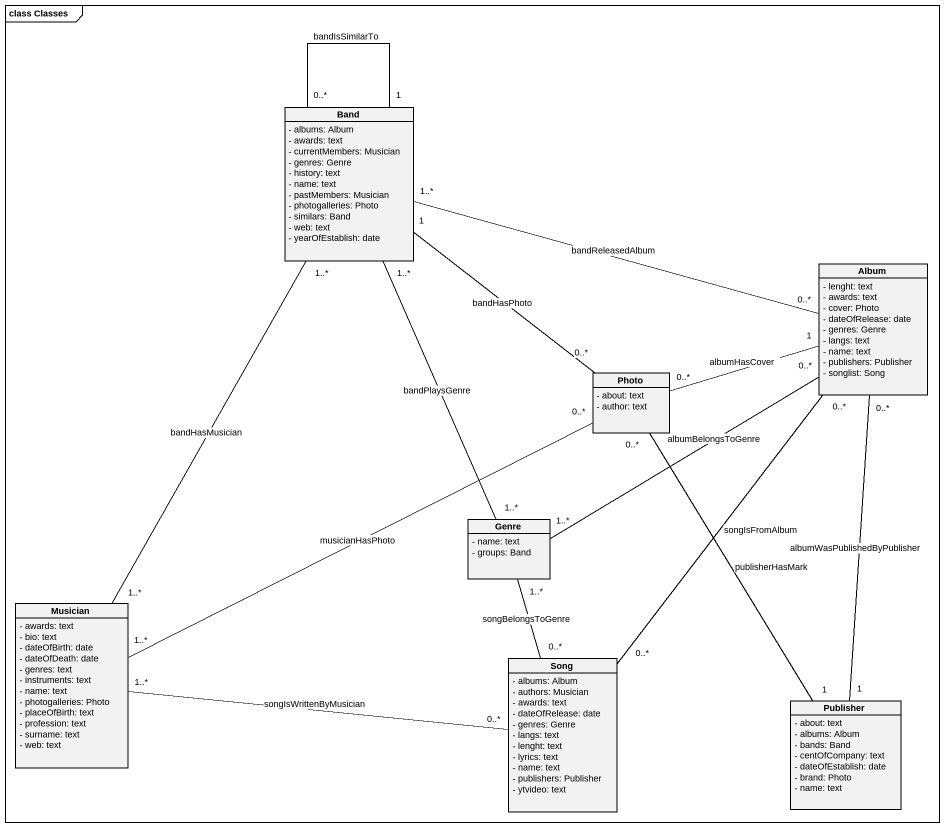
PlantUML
@startuml
mainframe class Classes
hide circle
hide empty members
skinparam classAttributeIconSize 0
class Band {
  - albums: Album
  - awards: text
  - currentMembers: Musician
  - genres: Genre
  - history: text
  - name: text
  - pastMembers: Musician
  - photogalleries: Photo
  - similars: Band
  - web: text
  - yearOfEstablish: date
}
class Album {
  - lenght: text
  - awards: text
  - cover: Photo
  - dateOfRelease: date
  - genres: Genre
  - langs: text
  - name: text
  - publishers: Publisher
  - songlist: Song
}
class Photo {
  - about: text
  - author: text
}
class Genre {
  - name: text
  - groups: Band
}
class Musician {
  - awards: text
  - bio: text
  - dateOfBirth: date
  - dateOfDeath: date
  - genres: text
  - instruments: text
  - name: text
  - photogalleries: Photo
  - placeOfBirth: text
  - profession: text
  - surname: text
  - web: text
}
class Song {
  - albums: Album
  - authors: Musician
  - awards: text
  - dateOfRelease: date
  - genres: Genre
  - langs: text
  - lenght: text
  - lyrics: text
  - name: text
  - publishers: Publisher
  - ytvideo: text
}
class Publisher {
  - about: text
  - albums: Album
  - bands: Band
  - centOfCompany: text
  - dateOfEstablish: date
  - brand: Photo
  - name: text
}
Band "1" -- "0..*" Band : bandIsSimilarTo
Band "1..*" -right- "0..*" Album : bandReleasedAlbum
Band "1" -- "0..*" Photo : bandHasPhoto
Band "1..*" -- "1..*" Genre : bandPlaysGenre
Band "1..*" -- "1..*" Musician : bandHasMusician
Album "1" -left- "0..*" Photo : albumHasCover
Album "0..*" -- "1..*" Genre : albumBelongsToGenre
Album "0..*" -- "1" Publisher : albumWasPublishedByPublisher
Musician "1..*" -right- "0..*" Photo : musicianHasPhoto
Song "0..*" -up- "0..*" Album : songIsFromAlbum
Song "0..*" -up- "1..*" Genre : songBelongsToGenre
Song "0..*" -left- "1..*" Musician : songIsWrittenByMusician
Publisher "1" -up- "0..*" Photo : publisherHasMark
@enduml
